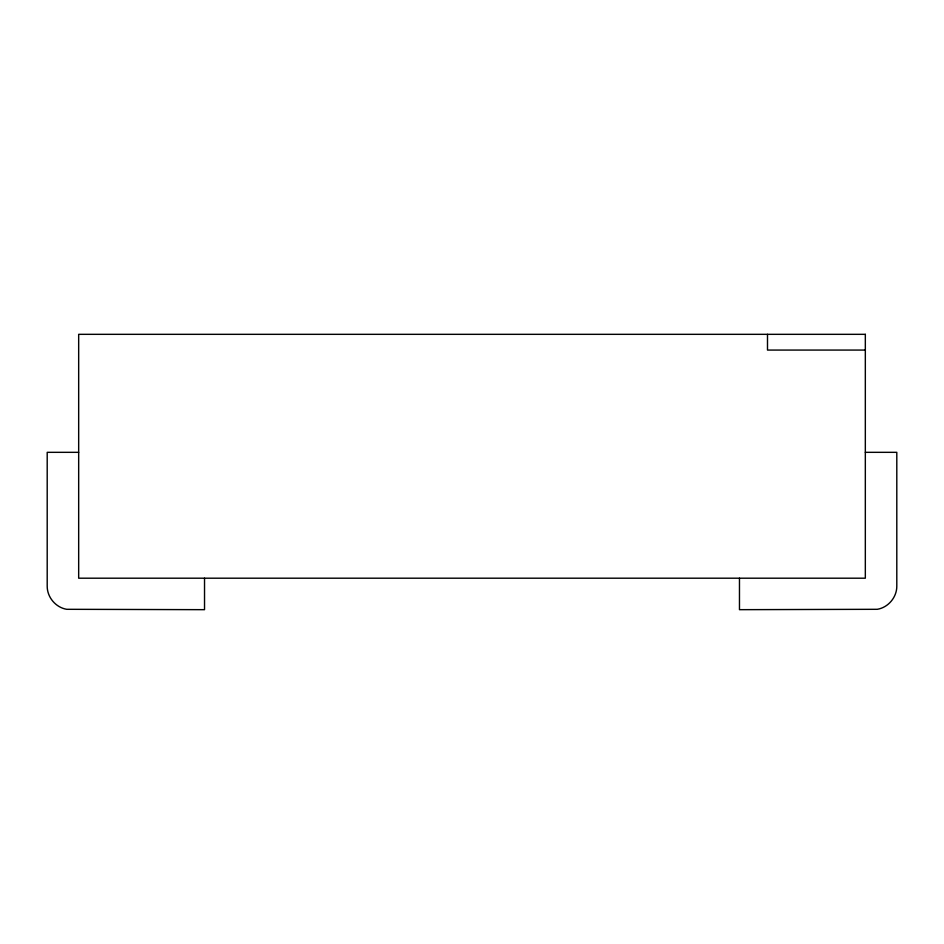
<?xml version="1.0" encoding="UTF-8"?>
<svg xmlns="http://www.w3.org/2000/svg" width="944" height="944" viewBox="0 0 944 944"><rect width="100%" height="100%" fill="white"/><g stroke="black" fill="none" stroke-linecap="round" stroke-linejoin="round"><path stroke-width="1.42" d="M865.329 350.071L767.496 350.071L767.496 334.329M78.671 452.329L47.2 452.329L47.2 586.071C47.082 597.21 55.708 607.488 66.705 609.305L204.529 609.671L204.529 578.2M865.329 452.329L896.8 452.329L896.8 586.071C896.918 597.21 888.292 607.488 877.295 609.305L739.471 609.671L739.471 578.2M865.329 334.329L78.671 334.329L78.671 578.2L865.329 578.2L865.329 334.329"/></g></svg>
